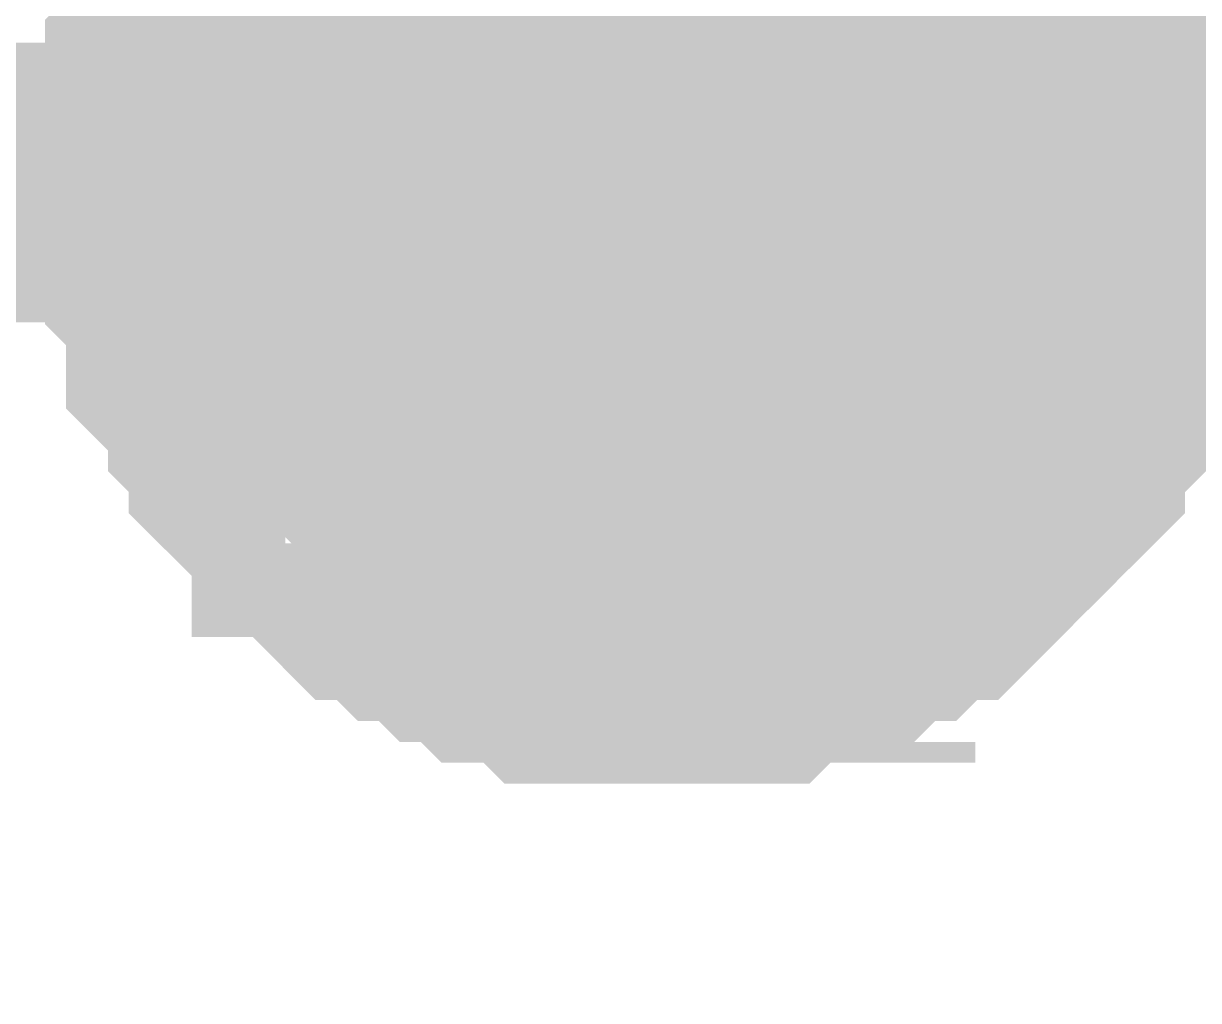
# Model space of a CAD drawing. Header units: inches. Extents: x 0 to 432, y 0 to 280.
# Drawn here: x 405.729 to 406.987, y 175.636 to 176.682 of the extents above; entities that cross this region are included whole.
import ezdxf

# ---------------------------------------------------------------- set-up
doc = ezdxf.new("R2010")
doc.units = ezdxf.units.IN
doc.layers.add('Sheet', color=255, linetype='Continuous')

msp = doc.modelspace()

# ---------------------------------------------------------------- linework, layer by layer
at = {"layer": 'Sheet'}
for points in [[(370.8395, 176.5116, 0.2997, 0.2997, 0), (370.8395, 181.5875, 0.2997, 0.2997, 0), (406.4185, 181.5875, 0.2997, 0.2997, 0), (406.4185, 176.5116, 0.2997, 0.2997, 0), (403.8803, 176.5116, 0.2997, 0.2997, 0)], [(405.9019, 176.5116, 0.2997, 0.2997, 0), (405.9019, 176.5341, 0.2997, 0.2997, 0), (405.9019, 176.5565, 0.2997, 0.2997, 0), (405.9019, 176.6015, 0.2997, 0.2997, 0), (405.9019, 176.6239, 0.2997, 0.2997, 0), (405.9243, 176.6464, 0.2997, 0.2997, 0), (405.9243, 176.6688, 0.2997, 0.2997, 0), (405.9243, 176.6913, 0.2997, 0.2997, 0), (405.9468, 176.7138, 0.2997, 0.2997, 0), (405.9468, 176.7362, 0.2997, 0.2997, 0), (405.9693, 176.7587, 0.2997, 0.2997, 0), (405.9693, 176.7811, 0.2997, 0.2997, 0), (405.9917, 176.8036, 0.2997, 0.2997, 0), (405.9917, 176.8261, 0.2997, 0.2997, 0), (406.0142, 176.8485, 0.2997, 0.2997, 0)], [(405.9019, 176.5116, 0.2997, 0.2997, 0), (405.9019, 176.5341, 0.2997, 0.2997, 0), (405.9019, 176.5565, 0.2997, 0.2997, 0), (405.9019, 176.6015, 0.2997, 0.2997, 0), (405.9019, 176.6239, 0.2997, 0.2997, 0), (405.9243, 176.6464, 0.2997, 0.2997, 0), (405.9243, 176.6688, 0.2997, 0.2997, 0), (405.9243, 176.6913, 0.2997, 0.2997, 0), (405.9468, 176.7138, 0.2997, 0.2997, 0), (405.9468, 176.7362, 0.2997, 0.2997, 0), (405.9693, 176.7587, 0.2997, 0.2997, 0), (405.9693, 176.7811, 0.2997, 0.2997, 0), (405.9917, 176.8036, 0.2997, 0.2997, 0), (405.9917, 176.8261, 0.2997, 0.2997, 0), (406.0142, 176.8485, 0.2997, 0.2997, 0)], [(405.9019, 176.5116, 0.2997, 0.2997, 0), (405.9019, 176.5341, 0.2997, 0.2997, 0), (405.9019, 176.5565, 0.2997, 0.2997, 0), (405.9019, 176.6015, 0.2997, 0.2997, 0), (405.9019, 176.6239, 0.2997, 0.2997, 0), (405.9243, 176.6464, 0.2997, 0.2997, 0), (405.9243, 176.6688, 0.2997, 0.2997, 0), (405.9243, 176.6913, 0.2997, 0.2997, 0), (405.9468, 176.7138, 0.2997, 0.2997, 0), (405.9468, 176.7362, 0.2997, 0.2997, 0), (405.9693, 176.7587, 0.2997, 0.2997, 0), (405.9693, 176.7811, 0.2997, 0.2997, 0), (405.9917, 176.8036, 0.2997, 0.2997, 0), (405.9917, 176.8261, 0.2997, 0.2997, 0), (406.0142, 176.8485, 0.2997, 0.2997, 0)], [(405.9019, 176.5116, 0.2997, 0.2997, 0), (405.9019, 176.5341, 0.2997, 0.2997, 0), (405.9019, 176.5565, 0.2997, 0.2997, 0), (405.9019, 176.6015, 0.2997, 0.2997, 0), (405.9019, 176.6239, 0.2997, 0.2997, 0), (405.9243, 176.6464, 0.2997, 0.2997, 0), (405.9243, 176.6688, 0.2997, 0.2997, 0), (405.9243, 176.6913, 0.2997, 0.2997, 0), (405.9468, 176.7138, 0.2997, 0.2997, 0), (405.9468, 176.7362, 0.2997, 0.2997, 0), (405.9693, 176.7587, 0.2997, 0.2997, 0), (405.9693, 176.7811, 0.2997, 0.2997, 0), (405.9917, 176.8036, 0.2997, 0.2997, 0), (405.9917, 176.8261, 0.2997, 0.2997, 0), (406.0142, 176.8485, 0.2997, 0.2997, 0)], [(406.8003, 176.8485, 0.2997, 0.2997, 0), (406.8228, 176.8261, 0.2997, 0.2997, 0), (406.8228, 176.8036, 0.2997, 0.2997, 0), (406.8453, 176.7811, 0.2997, 0.2997, 0), (406.8453, 176.7587, 0.2997, 0.2997, 0), (406.8677, 176.7362, 0.2997, 0.2997, 0), (406.8677, 176.7138, 0.2997, 0.2997, 0), (406.8902, 176.6913, 0.2997, 0.2997, 0), (406.8902, 176.6688, 0.2997, 0.2997, 0), (406.8902, 176.6464, 0.2997, 0.2997, 0), (406.9127, 176.6239, 0.2997, 0.2997, 0), (406.9127, 176.6015, 0.2997, 0.2997, 0), (406.9127, 176.5565, 0.2997, 0.2997, 0), (406.9127, 176.5341, 0.2997, 0.2997, 0), (406.9127, 176.5116, 0.2997, 0.2997, 0)], [(406.8003, 176.8485, 0.2997, 0.2997, 0), (406.8228, 176.8261, 0.2997, 0.2997, 0), (406.8228, 176.8036, 0.2997, 0.2997, 0), (406.8453, 176.7811, 0.2997, 0.2997, 0), (406.8453, 176.7587, 0.2997, 0.2997, 0), (406.8677, 176.7362, 0.2997, 0.2997, 0), (406.8677, 176.7138, 0.2997, 0.2997, 0), (406.8902, 176.6913, 0.2997, 0.2997, 0), (406.8902, 176.6688, 0.2997, 0.2997, 0), (406.8902, 176.6464, 0.2997, 0.2997, 0), (406.9127, 176.6239, 0.2997, 0.2997, 0), (406.9127, 176.6015, 0.2997, 0.2997, 0), (406.9127, 176.5565, 0.2997, 0.2997, 0), (406.9127, 176.5341, 0.2997, 0.2997, 0), (406.9127, 176.5116, 0.2997, 0.2997, 0)], [(406.8003, 176.8485, 0.2997, 0.2997, 0), (406.8228, 176.8261, 0.2997, 0.2997, 0), (406.8228, 176.8036, 0.2997, 0.2997, 0), (406.8453, 176.7811, 0.2997, 0.2997, 0), (406.8453, 176.7587, 0.2997, 0.2997, 0), (406.8677, 176.7362, 0.2997, 0.2997, 0), (406.8677, 176.7138, 0.2997, 0.2997, 0), (406.8902, 176.6913, 0.2997, 0.2997, 0), (406.8902, 176.6688, 0.2997, 0.2997, 0), (406.8902, 176.6464, 0.2997, 0.2997, 0), (406.9127, 176.6239, 0.2997, 0.2997, 0), (406.9127, 176.6015, 0.2997, 0.2997, 0), (406.9127, 176.5565, 0.2997, 0.2997, 0), (406.9127, 176.5341, 0.2997, 0.2997, 0), (406.9127, 176.5116, 0.2997, 0.2997, 0)], [(406.8003, 176.8485, 0.2997, 0.2997, 0), (406.8228, 176.8261, 0.2997, 0.2997, 0), (406.8228, 176.8036, 0.2997, 0.2997, 0), (406.8453, 176.7811, 0.2997, 0.2997, 0), (406.8453, 176.7587, 0.2997, 0.2997, 0), (406.8677, 176.7362, 0.2997, 0.2997, 0), (406.8677, 176.7138, 0.2997, 0.2997, 0), (406.8902, 176.6913, 0.2997, 0.2997, 0), (406.8902, 176.6688, 0.2997, 0.2997, 0), (406.8902, 176.6464, 0.2997, 0.2997, 0), (406.9127, 176.6239, 0.2997, 0.2997, 0), (406.9127, 176.6015, 0.2997, 0.2997, 0), (406.9127, 176.5565, 0.2997, 0.2997, 0), (406.9127, 176.5341, 0.2997, 0.2997, 0), (406.9127, 176.5116, 0.2997, 0.2997, 0)], [(405.9019, 176.5116, 0.0991, 0.0991, 0), (405.9019, 176.5341, 0.0991, 0.0991, 0), (405.9019, 176.5565, 0.0991, 0.0991, 0), (405.9019, 176.6015, 0.0991, 0.0991, 0), (405.9019, 176.6239, 0.0991, 0.0991, 0), (405.9243, 176.6464, 0.0991, 0.0991, 0), (405.9243, 176.6688, 0.0991, 0.0991, 0), (405.9243, 176.6913, 0.0991, 0.0991, 0), (405.9468, 176.7138, 0.0991, 0.0991, 0), (405.9468, 176.7362, 0.0991, 0.0991, 0)], [(405.9019, 176.5116, 0.0991, 0.0991, 0), (405.9019, 176.5341, 0.0991, 0.0991, 0), (405.9019, 176.5565, 0.0991, 0.0991, 0), (405.9019, 176.6015, 0.0991, 0.0991, 0), (405.9019, 176.6239, 0.0991, 0.0991, 0), (405.9243, 176.6464, 0.0991, 0.0991, 0), (405.9243, 176.6688, 0.0991, 0.0991, 0), (405.9243, 176.6913, 0.0991, 0.0991, 0), (405.9468, 176.7138, 0.0991, 0.0991, 0), (405.9468, 176.7362, 0.0991, 0.0991, 0)], [(405.9019, 176.5116, 0.0991, 0.0991, 0), (405.9019, 176.5341, 0.0991, 0.0991, 0), (405.9019, 176.5565, 0.0991, 0.0991, 0), (405.9019, 176.6015, 0.0991, 0.0991, 0), (405.9019, 176.6239, 0.0991, 0.0991, 0), (405.9243, 176.6464, 0.0991, 0.0991, 0), (405.9243, 176.6688, 0.0991, 0.0991, 0), (405.9243, 176.6913, 0.0991, 0.0991, 0), (405.9468, 176.7138, 0.0991, 0.0991, 0), (405.9468, 176.7362, 0.0991, 0.0991, 0)], [(405.9019, 176.5116, 0.0991, 0.0991, 0), (405.9019, 176.5341, 0.0991, 0.0991, 0), (405.9019, 176.5565, 0.0991, 0.0991, 0), (405.9019, 176.6015, 0.0991, 0.0991, 0), (405.9019, 176.6239, 0.0991, 0.0991, 0), (405.9243, 176.6464, 0.0991, 0.0991, 0), (405.9243, 176.6688, 0.0991, 0.0991, 0), (405.9243, 176.6913, 0.0991, 0.0991, 0), (405.9468, 176.7138, 0.0991, 0.0991, 0), (405.9468, 176.7362, 0.0991, 0.0991, 0)], [(406.8677, 176.7362, 0.0991, 0.0991, 0), (406.8677, 176.7138, 0.0991, 0.0991, 0), (406.8902, 176.6913, 0.0991, 0.0991, 0), (406.8902, 176.6688, 0.0991, 0.0991, 0), (406.8902, 176.6464, 0.0991, 0.0991, 0), (406.9127, 176.6239, 0.0991, 0.0991, 0), (406.9127, 176.6015, 0.0991, 0.0991, 0), (406.9127, 176.5565, 0.0991, 0.0991, 0), (406.9127, 176.5341, 0.0991, 0.0991, 0), (406.9127, 176.5116, 0.0991, 0.0991, 0)], [(406.8677, 176.7362, 0.0991, 0.0991, 0), (406.8677, 176.7138, 0.0991, 0.0991, 0), (406.8902, 176.6913, 0.0991, 0.0991, 0), (406.8902, 176.6688, 0.0991, 0.0991, 0), (406.8902, 176.6464, 0.0991, 0.0991, 0), (406.9127, 176.6239, 0.0991, 0.0991, 0), (406.9127, 176.6015, 0.0991, 0.0991, 0), (406.9127, 176.5565, 0.0991, 0.0991, 0), (406.9127, 176.5341, 0.0991, 0.0991, 0), (406.9127, 176.5116, 0.0991, 0.0991, 0)], [(406.8677, 176.7362, 0.0991, 0.0991, 0), (406.8677, 176.7138, 0.0991, 0.0991, 0), (406.8902, 176.6913, 0.0991, 0.0991, 0), (406.8902, 176.6688, 0.0991, 0.0991, 0), (406.8902, 176.6464, 0.0991, 0.0991, 0), (406.9127, 176.6239, 0.0991, 0.0991, 0), (406.9127, 176.6015, 0.0991, 0.0991, 0), (406.9127, 176.5565, 0.0991, 0.0991, 0), (406.9127, 176.5341, 0.0991, 0.0991, 0), (406.9127, 176.5116, 0.0991, 0.0991, 0)], [(406.8677, 176.7362, 0.0991, 0.0991, 0), (406.8677, 176.7138, 0.0991, 0.0991, 0), (406.8902, 176.6913, 0.0991, 0.0991, 0), (406.8902, 176.6688, 0.0991, 0.0991, 0), (406.8902, 176.6464, 0.0991, 0.0991, 0), (406.9127, 176.6239, 0.0991, 0.0991, 0), (406.9127, 176.6015, 0.0991, 0.0991, 0), (406.9127, 176.5565, 0.0991, 0.0991, 0), (406.9127, 176.5341, 0.0991, 0.0991, 0), (406.9127, 176.5116, 0.0991, 0.0991, 0)], [(406.4185, 176.0175, 0.2997, 0.2997, 0), (406.396, 176.0175, 0.2997, 0.2997, 0), (406.3736, 176.0175, 0.2997, 0.2997, 0), (406.3287, 176.0175, 0.2997, 0.2997, 0), (406.3062, 176.0175, 0.2997, 0.2997, 0), (406.2837, 176.04, 0.2997, 0.2997, 0), (406.2613, 176.04, 0.2997, 0.2997, 0), (406.2388, 176.04, 0.2997, 0.2997, 0), (406.2163, 176.0624, 0.2997, 0.2997, 0), (406.1939, 176.0624, 0.2997, 0.2997, 0), (406.1714, 176.0849, 0.2997, 0.2997, 0), (406.149, 176.0849, 0.2997, 0.2997, 0), (406.1265, 176.1073, 0.2997, 0.2997, 0), (406.104, 176.1073, 0.2997, 0.2997, 0), (406.0816, 176.1298, 0.2997, 0.2997, 0), (406.0591, 176.1523, 0.2997, 0.2997, 0), (406.0591, 176.1747, 0.2997, 0.2997, 0), (406.0367, 176.1747, 0.2997, 0.2997, 0), (406.0142, 176.1972, 0.2997, 0.2997, 0), (405.9917, 176.2196, 0.2997, 0.2997, 0), (405.9917, 176.2421, 0.2997, 0.2997, 0), (405.9693, 176.2646, 0.2997, 0.2997, 0), (405.9693, 176.287, 0.2997, 0.2997, 0), (405.9468, 176.3095, 0.2997, 0.2997, 0), (405.9468, 176.3095, 0.2997, 0.2997, 0), (405.9243, 176.3319, 0.2997, 0.2997, 0), (405.9243, 176.3769, 0.2997, 0.2997, 0), (405.9243, 176.3993, 0.2997, 0.2997, 0), (405.9019, 176.4218, 0.2997, 0.2997, 0), (405.9019, 176.4442, 0.2997, 0.2997, 0), (405.9019, 176.4667, 0.2997, 0.2997, 0), (405.9019, 176.4892, 0.2997, 0.2997, 0), (405.9019, 176.5116, 0.2997, 0.2997, 0)], [(405.9019, 176.5116, 0.2997, 0.2997, 0), (405.9019, 176.5116, 0.2997, 0.2997, 0)], [(406.4185, 176.0175, 0.2997, 0.2997, 0), (406.396, 176.0175, 0.2997, 0.2997, 0), (406.3736, 176.0175, 0.2997, 0.2997, 0), (406.3287, 176.0175, 0.2997, 0.2997, 0), (406.3062, 176.0175, 0.2997, 0.2997, 0), (406.2837, 176.04, 0.2997, 0.2997, 0), (406.2613, 176.04, 0.2997, 0.2997, 0), (406.2388, 176.04, 0.2997, 0.2997, 0), (406.2163, 176.0624, 0.2997, 0.2997, 0), (406.1939, 176.0624, 0.2997, 0.2997, 0), (406.1714, 176.0849, 0.2997, 0.2997, 0), (406.149, 176.0849, 0.2997, 0.2997, 0), (406.1265, 176.1073, 0.2997, 0.2997, 0), (406.104, 176.1073, 0.2997, 0.2997, 0), (406.0816, 176.1298, 0.2997, 0.2997, 0), (406.0591, 176.1523, 0.2997, 0.2997, 0), (406.0591, 176.1747, 0.2997, 0.2997, 0), (406.0367, 176.1747, 0.2997, 0.2997, 0), (406.0142, 176.1972, 0.2997, 0.2997, 0), (405.9917, 176.2196, 0.2997, 0.2997, 0), (405.9917, 176.2421, 0.2997, 0.2997, 0), (405.9693, 176.2646, 0.2997, 0.2997, 0), (405.9693, 176.287, 0.2997, 0.2997, 0), (405.9468, 176.3095, 0.2997, 0.2997, 0), (405.9468, 176.3095, 0.2997, 0.2997, 0), (405.9243, 176.3319, 0.2997, 0.2997, 0), (405.9243, 176.3769, 0.2997, 0.2997, 0), (405.9243, 176.3993, 0.2997, 0.2997, 0), (405.9019, 176.4218, 0.2997, 0.2997, 0), (405.9019, 176.4442, 0.2997, 0.2997, 0), (405.9019, 176.4667, 0.2997, 0.2997, 0), (405.9019, 176.4892, 0.2997, 0.2997, 0), (405.9019, 176.5116, 0.2997, 0.2997, 0)], [(405.9019, 176.5116, 0.2997, 0.2997, 0), (405.9019, 176.5116, 0.2997, 0.2997, 0)], [(406.4185, 176.0175, 0.2997, 0.2997, 0), (406.396, 176.0175, 0.2997, 0.2997, 0), (406.3736, 176.0175, 0.2997, 0.2997, 0), (406.3287, 176.0175, 0.2997, 0.2997, 0), (406.3062, 176.0175, 0.2997, 0.2997, 0), (406.2837, 176.04, 0.2997, 0.2997, 0), (406.2613, 176.04, 0.2997, 0.2997, 0), (406.2388, 176.04, 0.2997, 0.2997, 0), (406.2163, 176.0624, 0.2997, 0.2997, 0), (406.1939, 176.0624, 0.2997, 0.2997, 0), (406.1714, 176.0849, 0.2997, 0.2997, 0), (406.149, 176.0849, 0.2997, 0.2997, 0), (406.1265, 176.1073, 0.2997, 0.2997, 0), (406.104, 176.1073, 0.2997, 0.2997, 0), (406.0816, 176.1298, 0.2997, 0.2997, 0), (406.0591, 176.1523, 0.2997, 0.2997, 0), (406.0591, 176.1747, 0.2997, 0.2997, 0), (406.0367, 176.1747, 0.2997, 0.2997, 0), (406.0142, 176.1972, 0.2997, 0.2997, 0), (405.9917, 176.2196, 0.2997, 0.2997, 0), (405.9917, 176.2421, 0.2997, 0.2997, 0), (405.9693, 176.2646, 0.2997, 0.2997, 0), (405.9693, 176.287, 0.2997, 0.2997, 0), (405.9468, 176.3095, 0.2997, 0.2997, 0), (405.9468, 176.3095, 0.2997, 0.2997, 0), (405.9243, 176.3319, 0.2997, 0.2997, 0), (405.9243, 176.3769, 0.2997, 0.2997, 0), (405.9243, 176.3993, 0.2997, 0.2997, 0), (405.9019, 176.4218, 0.2997, 0.2997, 0), (405.9019, 176.4442, 0.2997, 0.2997, 0), (405.9019, 176.4667, 0.2997, 0.2997, 0), (405.9019, 176.4892, 0.2997, 0.2997, 0), (405.9019, 176.5116, 0.2997, 0.2997, 0)], [(405.9019, 176.5116, 0.2997, 0.2997, 0), (405.9019, 176.5116, 0.2997, 0.2997, 0)], [(406.4185, 176.0175, 0.2997, 0.2997, 0), (406.396, 176.0175, 0.2997, 0.2997, 0), (406.3736, 176.0175, 0.2997, 0.2997, 0), (406.3287, 176.0175, 0.2997, 0.2997, 0), (406.3062, 176.0175, 0.2997, 0.2997, 0), (406.2837, 176.04, 0.2997, 0.2997, 0), (406.2613, 176.04, 0.2997, 0.2997, 0), (406.2388, 176.04, 0.2997, 0.2997, 0), (406.2163, 176.0624, 0.2997, 0.2997, 0), (406.1939, 176.0624, 0.2997, 0.2997, 0), (406.1714, 176.0849, 0.2997, 0.2997, 0), (406.149, 176.0849, 0.2997, 0.2997, 0), (406.1265, 176.1073, 0.2997, 0.2997, 0), (406.104, 176.1073, 0.2997, 0.2997, 0), (406.0816, 176.1298, 0.2997, 0.2997, 0), (406.0591, 176.1523, 0.2997, 0.2997, 0), (406.0591, 176.1747, 0.2997, 0.2997, 0), (406.0367, 176.1747, 0.2997, 0.2997, 0), (406.0142, 176.1972, 0.2997, 0.2997, 0), (405.9917, 176.2196, 0.2997, 0.2997, 0), (405.9917, 176.2421, 0.2997, 0.2997, 0), (405.9693, 176.2646, 0.2997, 0.2997, 0), (405.9693, 176.287, 0.2997, 0.2997, 0), (405.9468, 176.3095, 0.2997, 0.2997, 0), (405.9468, 176.3095, 0.2997, 0.2997, 0), (405.9243, 176.3319, 0.2997, 0.2997, 0), (405.9243, 176.3769, 0.2997, 0.2997, 0), (405.9243, 176.3993, 0.2997, 0.2997, 0), (405.9019, 176.4218, 0.2997, 0.2997, 0), (405.9019, 176.4442, 0.2997, 0.2997, 0), (405.9019, 176.4667, 0.2997, 0.2997, 0), (405.9019, 176.4892, 0.2997, 0.2997, 0), (405.9019, 176.5116, 0.2997, 0.2997, 0)], [(405.9019, 176.5116, 0.2997, 0.2997, 0), (405.9019, 176.5116, 0.2997, 0.2997, 0)], [(406.9127, 176.5116, 0.2997, 0.2997, 0), (406.9127, 176.4892, 0.2997, 0.2997, 0), (406.9127, 176.4667, 0.2997, 0.2997, 0), (406.9127, 176.4442, 0.2997, 0.2997, 0), (406.9127, 176.4218, 0.2997, 0.2997, 0), (406.8902, 176.3993, 0.2997, 0.2997, 0), (406.8902, 176.3769, 0.2997, 0.2997, 0), (406.8902, 176.3319, 0.2997, 0.2997, 0), (406.8677, 176.3095, 0.2997, 0.2997, 0), (406.8677, 176.3095, 0.2997, 0.2997, 0), (406.8453, 176.287, 0.2997, 0.2997, 0), (406.8453, 176.2646, 0.2997, 0.2997, 0), (406.8228, 176.2421, 0.2997, 0.2997, 0), (406.8228, 176.2196, 0.2997, 0.2997, 0), (406.8003, 176.1972, 0.2997, 0.2997, 0), (406.7779, 176.1747, 0.2997, 0.2997, 0), (406.7779, 176.1747, 0.2997, 0.2997, 0), (406.7554, 176.1523, 0.2997, 0.2997, 0), (406.733, 176.1298, 0.2997, 0.2997, 0), (406.7105, 176.1073, 0.2997, 0.2997, 0), (406.688, 176.1073, 0.2997, 0.2997, 0), (406.6656, 176.0849, 0.2997, 0.2997, 0), (406.6431, 176.0849, 0.2997, 0.2997, 0), (406.6207, 176.0624, 0.2997, 0.2997, 0), (406.5982, 176.0624, 0.2997, 0.2997, 0), (406.5982, 176.04, 0.2997, 0.2997, 0), (406.5533, 176.04, 0.2997, 0.2997, 0), (406.5308, 176.04, 0.2997, 0.2997, 0), (406.5083, 176.0175, 0.2997, 0.2997, 0), (406.4859, 176.0175, 0.2997, 0.2997, 0), (406.4634, 176.0175, 0.2997, 0.2997, 0), (406.441, 176.0175, 0.2997, 0.2997, 0), (406.4185, 176.0175, 0.2997, 0.2997, 0)], [(406.4185, 176.5116, 0.2997, 0.2997, 0), (411.4948, 176.5116, 0.2997, 0.2997, 0), (411.4948, 172.7159, 0.2997, 0.2997, 0)], [(406.9127, 176.5116, 0.2997, 0.2997, 0), (406.9127, 176.4892, 0.2997, 0.2997, 0), (406.9127, 176.4667, 0.2997, 0.2997, 0), (406.9127, 176.4442, 0.2997, 0.2997, 0), (406.9127, 176.4218, 0.2997, 0.2997, 0), (406.8902, 176.3993, 0.2997, 0.2997, 0), (406.8902, 176.3769, 0.2997, 0.2997, 0), (406.8902, 176.3319, 0.2997, 0.2997, 0), (406.8677, 176.3095, 0.2997, 0.2997, 0), (406.8677, 176.3095, 0.2997, 0.2997, 0), (406.8453, 176.287, 0.2997, 0.2997, 0), (406.8453, 176.2646, 0.2997, 0.2997, 0), (406.8228, 176.2421, 0.2997, 0.2997, 0), (406.8228, 176.2196, 0.2997, 0.2997, 0), (406.8003, 176.1972, 0.2997, 0.2997, 0), (406.7779, 176.1747, 0.2997, 0.2997, 0), (406.7779, 176.1747, 0.2997, 0.2997, 0), (406.7554, 176.1523, 0.2997, 0.2997, 0), (406.733, 176.1298, 0.2997, 0.2997, 0), (406.7105, 176.1073, 0.2997, 0.2997, 0), (406.688, 176.1073, 0.2997, 0.2997, 0), (406.6656, 176.0849, 0.2997, 0.2997, 0), (406.6431, 176.0849, 0.2997, 0.2997, 0), (406.6207, 176.0624, 0.2997, 0.2997, 0), (406.5982, 176.0624, 0.2997, 0.2997, 0), (406.5982, 176.04, 0.2997, 0.2997, 0), (406.5533, 176.04, 0.2997, 0.2997, 0), (406.5308, 176.04, 0.2997, 0.2997, 0), (406.5083, 176.0175, 0.2997, 0.2997, 0), (406.4859, 176.0175, 0.2997, 0.2997, 0), (406.4634, 176.0175, 0.2997, 0.2997, 0), (406.441, 176.0175, 0.2997, 0.2997, 0), (406.4185, 176.0175, 0.2997, 0.2997, 0)], [(406.9127, 176.5116, 0.2997, 0.2997, 0), (406.9127, 176.4892, 0.2997, 0.2997, 0), (406.9127, 176.4667, 0.2997, 0.2997, 0), (406.9127, 176.4442, 0.2997, 0.2997, 0), (406.9127, 176.4218, 0.2997, 0.2997, 0), (406.8902, 176.3993, 0.2997, 0.2997, 0), (406.8902, 176.3769, 0.2997, 0.2997, 0), (406.8902, 176.3319, 0.2997, 0.2997, 0), (406.8677, 176.3095, 0.2997, 0.2997, 0), (406.8677, 176.3095, 0.2997, 0.2997, 0), (406.8453, 176.287, 0.2997, 0.2997, 0), (406.8453, 176.2646, 0.2997, 0.2997, 0), (406.8228, 176.2421, 0.2997, 0.2997, 0), (406.8228, 176.2196, 0.2997, 0.2997, 0), (406.8003, 176.1972, 0.2997, 0.2997, 0), (406.7779, 176.1747, 0.2997, 0.2997, 0), (406.7779, 176.1747, 0.2997, 0.2997, 0), (406.7554, 176.1523, 0.2997, 0.2997, 0), (406.733, 176.1298, 0.2997, 0.2997, 0), (406.7105, 176.1073, 0.2997, 0.2997, 0), (406.688, 176.1073, 0.2997, 0.2997, 0), (406.6656, 176.0849, 0.2997, 0.2997, 0), (406.6431, 176.0849, 0.2997, 0.2997, 0), (406.6207, 176.0624, 0.2997, 0.2997, 0), (406.5982, 176.0624, 0.2997, 0.2997, 0), (406.5982, 176.04, 0.2997, 0.2997, 0), (406.5533, 176.04, 0.2997, 0.2997, 0), (406.5308, 176.04, 0.2997, 0.2997, 0), (406.5083, 176.0175, 0.2997, 0.2997, 0), (406.4859, 176.0175, 0.2997, 0.2997, 0), (406.4634, 176.0175, 0.2997, 0.2997, 0), (406.441, 176.0175, 0.2997, 0.2997, 0), (406.4185, 176.0175, 0.2997, 0.2997, 0)], [(406.9127, 176.5116, 0.2997, 0.2997, 0), (406.9127, 176.4892, 0.2997, 0.2997, 0), (406.9127, 176.4667, 0.2997, 0.2997, 0), (406.9127, 176.4442, 0.2997, 0.2997, 0), (406.9127, 176.4218, 0.2997, 0.2997, 0), (406.8902, 176.3993, 0.2997, 0.2997, 0), (406.8902, 176.3769, 0.2997, 0.2997, 0), (406.8902, 176.3319, 0.2997, 0.2997, 0), (406.8677, 176.3095, 0.2997, 0.2997, 0), (406.8677, 176.3095, 0.2997, 0.2997, 0), (406.8453, 176.287, 0.2997, 0.2997, 0), (406.8453, 176.2646, 0.2997, 0.2997, 0), (406.8228, 176.2421, 0.2997, 0.2997, 0), (406.8228, 176.2196, 0.2997, 0.2997, 0), (406.8003, 176.1972, 0.2997, 0.2997, 0), (406.7779, 176.1747, 0.2997, 0.2997, 0), (406.7779, 176.1747, 0.2997, 0.2997, 0), (406.7554, 176.1523, 0.2997, 0.2997, 0), (406.733, 176.1298, 0.2997, 0.2997, 0), (406.7105, 176.1073, 0.2997, 0.2997, 0), (406.688, 176.1073, 0.2997, 0.2997, 0), (406.6656, 176.0849, 0.2997, 0.2997, 0), (406.6431, 176.0849, 0.2997, 0.2997, 0), (406.6207, 176.0624, 0.2997, 0.2997, 0), (406.5982, 176.0624, 0.2997, 0.2997, 0), (406.5982, 176.04, 0.2997, 0.2997, 0), (406.5533, 176.04, 0.2997, 0.2997, 0), (406.5308, 176.04, 0.2997, 0.2997, 0), (406.5083, 176.0175, 0.2997, 0.2997, 0), (406.4859, 176.0175, 0.2997, 0.2997, 0), (406.4634, 176.0175, 0.2997, 0.2997, 0), (406.441, 176.0175, 0.2997, 0.2997, 0), (406.4185, 176.0175, 0.2997, 0.2997, 0)], [(406.9127, 176.5116, 0.2997, 0.2997, 0), (406.9127, 176.5116, 0.2997, 0.2997, 0), (406.9127, 176.5116, 0.2997, 0.2997, 0), (406.9127, 176.5116, 0.2997, 0.2997, 0), (406.9127, 176.5116, 0.2997, 0.2997, 0), (406.9127, 176.5116, 0.2997, 0.2997, 0), (406.9127, 176.5116, 0.2997, 0.2997, 0), (406.9127, 176.5116, 0.2997, 0.2997, 0), (406.9127, 176.5116, 0.2997, 0.2997, 0), (406.9127, 176.5116, 0.2997, 0.2997, 0), (406.9127, 176.5116, 0.2997, 0.2997, 0), (406.9127, 176.5116, 0.2997, 0.2997, 0), (406.9127, 176.5116, 0.2997, 0.2997, 0), (406.9127, 176.5116, 0.2997, 0.2997, 0), (406.9127, 176.5116, 0.2997, 0.2997, 0), (406.9127, 176.5116, 0.2997, 0.2997, 0), (406.9127, 176.5116, 0.2997, 0.2997, 0), (406.9127, 176.5116, 0.2997, 0.2997, 0), (406.9127, 176.5116, 0.2997, 0.2997, 0), (406.9127, 176.5116, 0.2997, 0.2997, 0), (406.9127, 176.5116, 0.2997, 0.2997, 0), (406.9127, 176.5116, 0.2997, 0.2997, 0), (406.9127, 176.5116, 0.2997, 0.2997, 0), (406.9127, 176.5116, 0.2997, 0.2997, 0), (406.9127, 176.5116, 0.2997, 0.2997, 0), (406.9127, 176.5116, 0.2997, 0.2997, 0), (406.9127, 176.5116, 0.2997, 0.2997, 0), (406.9127, 176.5116, 0.2997, 0.2997, 0), (406.9127, 176.5116, 0.2997, 0.2997, 0), (406.9127, 176.5116, 0.2997, 0.2997, 0), (406.9127, 176.5116, 0.2997, 0.2997, 0), (406.9127, 176.5116, 0.2997, 0.2997, 0), (406.9127, 176.5116, 0.2997, 0.2997, 0)], [(406.9127, 176.5116, 0.2997, 0.2997, 0), (406.9127, 176.5116, 0.2997, 0.2997, 0)], [(406.9127, 176.5116, 0.2997, 0.2997, 0), (406.9127, 176.5116, 0.2997, 0.2997, 0), (406.9127, 176.5116, 0.2997, 0.2997, 0), (406.9127, 176.5116, 0.2997, 0.2997, 0), (406.9127, 176.5116, 0.2997, 0.2997, 0), (406.9127, 176.5116, 0.2997, 0.2997, 0), (406.9127, 176.5116, 0.2997, 0.2997, 0), (406.9127, 176.5116, 0.2997, 0.2997, 0), (406.9127, 176.5116, 0.2997, 0.2997, 0), (406.9127, 176.5116, 0.2997, 0.2997, 0), (406.9127, 176.5116, 0.2997, 0.2997, 0), (406.9127, 176.5116, 0.2997, 0.2997, 0), (406.9127, 176.5116, 0.2997, 0.2997, 0), (406.9127, 176.5116, 0.2997, 0.2997, 0), (406.9127, 176.5116, 0.2997, 0.2997, 0), (406.9127, 176.5116, 0.2997, 0.2997, 0), (406.9127, 176.5116, 0.2997, 0.2997, 0), (406.9127, 176.5116, 0.2997, 0.2997, 0), (406.9127, 176.5116, 0.2997, 0.2997, 0), (406.9127, 176.5116, 0.2997, 0.2997, 0), (406.9127, 176.5116, 0.2997, 0.2997, 0), (406.9127, 176.5116, 0.2997, 0.2997, 0), (406.9127, 176.5116, 0.2997, 0.2997, 0), (406.9127, 176.5116, 0.2997, 0.2997, 0), (406.9127, 176.5116, 0.2997, 0.2997, 0), (406.9127, 176.5116, 0.2997, 0.2997, 0), (406.9127, 176.5116, 0.2997, 0.2997, 0), (406.9127, 176.5116, 0.2997, 0.2997, 0), (406.9127, 176.5116, 0.2997, 0.2997, 0), (406.9127, 176.5116, 0.2997, 0.2997, 0), (406.9127, 176.5116, 0.2997, 0.2997, 0), (406.9127, 176.5116, 0.2997, 0.2997, 0), (406.9127, 176.5116, 0.2997, 0.2997, 0)], [(406.9127, 176.5116, 0.2997, 0.2997, 0), (406.9127, 176.5116, 0.2997, 0.2997, 0)], [(406.9127, 176.5116, 0.2997, 0.2997, 0), (406.9127, 176.5116, 0.2997, 0.2997, 0), (406.9127, 176.5116, 0.2997, 0.2997, 0), (406.9127, 176.5116, 0.2997, 0.2997, 0), (406.9127, 176.5116, 0.2997, 0.2997, 0), (406.9127, 176.5116, 0.2997, 0.2997, 0), (406.9127, 176.5116, 0.2997, 0.2997, 0), (406.9127, 176.5116, 0.2997, 0.2997, 0), (406.9127, 176.5116, 0.2997, 0.2997, 0), (406.9127, 176.5116, 0.2997, 0.2997, 0), (406.9127, 176.5116, 0.2997, 0.2997, 0), (406.9127, 176.5116, 0.2997, 0.2997, 0), (406.9127, 176.5116, 0.2997, 0.2997, 0), (406.9127, 176.5116, 0.2997, 0.2997, 0), (406.9127, 176.5116, 0.2997, 0.2997, 0), (406.9127, 176.5116, 0.2997, 0.2997, 0), (406.9127, 176.5116, 0.2997, 0.2997, 0), (406.9127, 176.5116, 0.2997, 0.2997, 0), (406.9127, 176.5116, 0.2997, 0.2997, 0), (406.9127, 176.5116, 0.2997, 0.2997, 0), (406.9127, 176.5116, 0.2997, 0.2997, 0), (406.9127, 176.5116, 0.2997, 0.2997, 0), (406.9127, 176.5116, 0.2997, 0.2997, 0), (406.9127, 176.5116, 0.2997, 0.2997, 0), (406.9127, 176.5116, 0.2997, 0.2997, 0), (406.9127, 176.5116, 0.2997, 0.2997, 0), (406.9127, 176.5116, 0.2997, 0.2997, 0), (406.9127, 176.5116, 0.2997, 0.2997, 0), (406.9127, 176.5116, 0.2997, 0.2997, 0), (406.9127, 176.5116, 0.2997, 0.2997, 0), (406.9127, 176.5116, 0.2997, 0.2997, 0), (406.9127, 176.5116, 0.2997, 0.2997, 0), (406.9127, 176.5116, 0.2997, 0.2997, 0)], [(406.9127, 176.5116, 0.2997, 0.2997, 0), (406.9127, 176.5116, 0.2997, 0.2997, 0)], [(406.9127, 176.5116, 0.2997, 0.2997, 0), (406.9127, 176.5116, 0.2997, 0.2997, 0), (406.9127, 176.5116, 0.2997, 0.2997, 0), (406.9127, 176.5116, 0.2997, 0.2997, 0), (406.9127, 176.5116, 0.2997, 0.2997, 0), (406.9127, 176.5116, 0.2997, 0.2997, 0), (406.9127, 176.5116, 0.2997, 0.2997, 0), (406.9127, 176.5116, 0.2997, 0.2997, 0), (406.9127, 176.5116, 0.2997, 0.2997, 0), (406.9127, 176.5116, 0.2997, 0.2997, 0), (406.9127, 176.5116, 0.2997, 0.2997, 0), (406.9127, 176.5116, 0.2997, 0.2997, 0), (406.9127, 176.5116, 0.2997, 0.2997, 0), (406.9127, 176.5116, 0.2997, 0.2997, 0), (406.9127, 176.5116, 0.2997, 0.2997, 0), (406.9127, 176.5116, 0.2997, 0.2997, 0), (406.9127, 176.5116, 0.2997, 0.2997, 0), (406.9127, 176.5116, 0.2997, 0.2997, 0), (406.9127, 176.5116, 0.2997, 0.2997, 0), (406.9127, 176.5116, 0.2997, 0.2997, 0), (406.9127, 176.5116, 0.2997, 0.2997, 0), (406.9127, 176.5116, 0.2997, 0.2997, 0), (406.9127, 176.5116, 0.2997, 0.2997, 0), (406.9127, 176.5116, 0.2997, 0.2997, 0), (406.9127, 176.5116, 0.2997, 0.2997, 0), (406.9127, 176.5116, 0.2997, 0.2997, 0), (406.9127, 176.5116, 0.2997, 0.2997, 0), (406.9127, 176.5116, 0.2997, 0.2997, 0), (406.9127, 176.5116, 0.2997, 0.2997, 0), (406.9127, 176.5116, 0.2997, 0.2997, 0), (406.9127, 176.5116, 0.2997, 0.2997, 0), (406.9127, 176.5116, 0.2997, 0.2997, 0), (406.9127, 176.5116, 0.2997, 0.2997, 0)], [(406.9127, 176.5116, 0.2997, 0.2997, 0), (406.9127, 176.5116, 0.2997, 0.2997, 0)], [(406.4185, 176.0175, 0.0991, 0.0991, 0), (406.396, 176.0175, 0.0991, 0.0991, 0), (406.3736, 176.0175, 0.0991, 0.0991, 0), (406.3287, 176.0175, 0.0991, 0.0991, 0), (406.3062, 176.0175, 0.0991, 0.0991, 0), (406.2837, 176.04, 0.0991, 0.0991, 0), (406.2613, 176.04, 0.0991, 0.0991, 0), (406.2388, 176.04, 0.0991, 0.0991, 0), (406.2163, 176.0624, 0.0991, 0.0991, 0), (406.1939, 176.0624, 0.0991, 0.0991, 0), (406.1714, 176.0849, 0.0991, 0.0991, 0), (406.149, 176.0849, 0.0991, 0.0991, 0), (406.1265, 176.1073, 0.0991, 0.0991, 0), (406.104, 176.1073, 0.0991, 0.0991, 0), (406.0816, 176.1298, 0.0991, 0.0991, 0), (406.0591, 176.1523, 0.0991, 0.0991, 0), (406.0591, 176.1747, 0.0991, 0.0991, 0), (406.0367, 176.1747, 0.0991, 0.0991, 0), (406.0142, 176.1972, 0.0991, 0.0991, 0), (405.9917, 176.2196, 0.0991, 0.0991, 0), (405.9917, 176.2421, 0.0991, 0.0991, 0), (405.9693, 176.2646, 0.0991, 0.0991, 0), (405.9693, 176.287, 0.0991, 0.0991, 0), (405.9468, 176.3095, 0.0991, 0.0991, 0), (405.9468, 176.3095, 0.0991, 0.0991, 0), (405.9243, 176.3319, 0.0991, 0.0991, 0), (405.9243, 176.3769, 0.0991, 0.0991, 0), (405.9243, 176.3993, 0.0991, 0.0991, 0), (405.9019, 176.4218, 0.0991, 0.0991, 0), (405.9019, 176.4442, 0.0991, 0.0991, 0), (405.9019, 176.4667, 0.0991, 0.0991, 0), (405.9019, 176.4892, 0.0991, 0.0991, 0), (405.9019, 176.5116, 0.0991, 0.0991, 0)], [(405.9019, 176.5116, 0.0991, 0.0991, 0), (405.9019, 176.5116, 0.0991, 0.0991, 0)], [(406.4185, 176.0175, 0.0991, 0.0991, 0), (406.396, 176.0175, 0.0991, 0.0991, 0), (406.3736, 176.0175, 0.0991, 0.0991, 0), (406.3287, 176.0175, 0.0991, 0.0991, 0), (406.3062, 176.0175, 0.0991, 0.0991, 0), (406.2837, 176.04, 0.0991, 0.0991, 0), (406.2613, 176.04, 0.0991, 0.0991, 0), (406.2388, 176.04, 0.0991, 0.0991, 0), (406.2163, 176.0624, 0.0991, 0.0991, 0), (406.1939, 176.0624, 0.0991, 0.0991, 0), (406.1714, 176.0849, 0.0991, 0.0991, 0), (406.149, 176.0849, 0.0991, 0.0991, 0), (406.1265, 176.1073, 0.0991, 0.0991, 0), (406.104, 176.1073, 0.0991, 0.0991, 0), (406.0816, 176.1298, 0.0991, 0.0991, 0), (406.0591, 176.1523, 0.0991, 0.0991, 0), (406.0591, 176.1747, 0.0991, 0.0991, 0), (406.0367, 176.1747, 0.0991, 0.0991, 0), (406.0142, 176.1972, 0.0991, 0.0991, 0), (405.9917, 176.2196, 0.0991, 0.0991, 0), (405.9917, 176.2421, 0.0991, 0.0991, 0), (405.9693, 176.2646, 0.0991, 0.0991, 0), (405.9693, 176.287, 0.0991, 0.0991, 0), (405.9468, 176.3095, 0.0991, 0.0991, 0), (405.9468, 176.3095, 0.0991, 0.0991, 0), (405.9243, 176.3319, 0.0991, 0.0991, 0), (405.9243, 176.3769, 0.0991, 0.0991, 0), (405.9243, 176.3993, 0.0991, 0.0991, 0), (405.9019, 176.4218, 0.0991, 0.0991, 0), (405.9019, 176.4442, 0.0991, 0.0991, 0), (405.9019, 176.4667, 0.0991, 0.0991, 0), (405.9019, 176.4892, 0.0991, 0.0991, 0), (405.9019, 176.5116, 0.0991, 0.0991, 0)], [(405.9019, 176.5116, 0.0991, 0.0991, 0), (405.9019, 176.5116, 0.0991, 0.0991, 0)], [(406.4185, 176.0175, 0.0991, 0.0991, 0), (406.396, 176.0175, 0.0991, 0.0991, 0), (406.3736, 176.0175, 0.0991, 0.0991, 0), (406.3287, 176.0175, 0.0991, 0.0991, 0), (406.3062, 176.0175, 0.0991, 0.0991, 0), (406.2837, 176.04, 0.0991, 0.0991, 0), (406.2613, 176.04, 0.0991, 0.0991, 0), (406.2388, 176.04, 0.0991, 0.0991, 0), (406.2163, 176.0624, 0.0991, 0.0991, 0), (406.1939, 176.0624, 0.0991, 0.0991, 0), (406.1714, 176.0849, 0.0991, 0.0991, 0), (406.149, 176.0849, 0.0991, 0.0991, 0), (406.1265, 176.1073, 0.0991, 0.0991, 0), (406.104, 176.1073, 0.0991, 0.0991, 0), (406.0816, 176.1298, 0.0991, 0.0991, 0), (406.0591, 176.1523, 0.0991, 0.0991, 0), (406.0591, 176.1747, 0.0991, 0.0991, 0), (406.0367, 176.1747, 0.0991, 0.0991, 0), (406.0142, 176.1972, 0.0991, 0.0991, 0), (405.9917, 176.2196, 0.0991, 0.0991, 0), (405.9917, 176.2421, 0.0991, 0.0991, 0), (405.9693, 176.2646, 0.0991, 0.0991, 0), (405.9693, 176.287, 0.0991, 0.0991, 0), (405.9468, 176.3095, 0.0991, 0.0991, 0), (405.9468, 176.3095, 0.0991, 0.0991, 0), (405.9243, 176.3319, 0.0991, 0.0991, 0), (405.9243, 176.3769, 0.0991, 0.0991, 0), (405.9243, 176.3993, 0.0991, 0.0991, 0), (405.9019, 176.4218, 0.0991, 0.0991, 0), (405.9019, 176.4442, 0.0991, 0.0991, 0), (405.9019, 176.4667, 0.0991, 0.0991, 0), (405.9019, 176.4892, 0.0991, 0.0991, 0), (405.9019, 176.5116, 0.0991, 0.0991, 0)], [(405.9019, 176.5116, 0.0991, 0.0991, 0), (405.9019, 176.5116, 0.0991, 0.0991, 0)], [(406.4185, 176.0175, 0.0991, 0.0991, 0), (406.396, 176.0175, 0.0991, 0.0991, 0), (406.3736, 176.0175, 0.0991, 0.0991, 0), (406.3287, 176.0175, 0.0991, 0.0991, 0), (406.3062, 176.0175, 0.0991, 0.0991, 0), (406.2837, 176.04, 0.0991, 0.0991, 0), (406.2613, 176.04, 0.0991, 0.0991, 0), (406.2388, 176.04, 0.0991, 0.0991, 0), (406.2163, 176.0624, 0.0991, 0.0991, 0), (406.1939, 176.0624, 0.0991, 0.0991, 0), (406.1714, 176.0849, 0.0991, 0.0991, 0), (406.149, 176.0849, 0.0991, 0.0991, 0), (406.1265, 176.1073, 0.0991, 0.0991, 0), (406.104, 176.1073, 0.0991, 0.0991, 0), (406.0816, 176.1298, 0.0991, 0.0991, 0), (406.0591, 176.1523, 0.0991, 0.0991, 0), (406.0591, 176.1747, 0.0991, 0.0991, 0), (406.0367, 176.1747, 0.0991, 0.0991, 0), (406.0142, 176.1972, 0.0991, 0.0991, 0), (405.9917, 176.2196, 0.0991, 0.0991, 0), (405.9917, 176.2421, 0.0991, 0.0991, 0), (405.9693, 176.2646, 0.0991, 0.0991, 0), (405.9693, 176.287, 0.0991, 0.0991, 0), (405.9468, 176.3095, 0.0991, 0.0991, 0), (405.9468, 176.3095, 0.0991, 0.0991, 0), (405.9243, 176.3319, 0.0991, 0.0991, 0), (405.9243, 176.3769, 0.0991, 0.0991, 0), (405.9243, 176.3993, 0.0991, 0.0991, 0), (405.9019, 176.4218, 0.0991, 0.0991, 0), (405.9019, 176.4442, 0.0991, 0.0991, 0), (405.9019, 176.4667, 0.0991, 0.0991, 0), (405.9019, 176.4892, 0.0991, 0.0991, 0), (405.9019, 176.5116, 0.0991, 0.0991, 0)], [(405.9019, 176.5116, 0.0991, 0.0991, 0), (405.9019, 176.5116, 0.0991, 0.0991, 0)], [(406.9127, 176.5116, 0.0991, 0.0991, 0), (406.9127, 176.4892, 0.0991, 0.0991, 0), (406.9127, 176.4667, 0.0991, 0.0991, 0), (406.9127, 176.4442, 0.0991, 0.0991, 0), (406.9127, 176.4218, 0.0991, 0.0991, 0), (406.8902, 176.3993, 0.0991, 0.0991, 0), (406.8902, 176.3769, 0.0991, 0.0991, 0), (406.8902, 176.3319, 0.0991, 0.0991, 0), (406.8677, 176.3095, 0.0991, 0.0991, 0), (406.8677, 176.3095, 0.0991, 0.0991, 0), (406.8453, 176.287, 0.0991, 0.0991, 0), (406.8453, 176.2646, 0.0991, 0.0991, 0), (406.8228, 176.2421, 0.0991, 0.0991, 0), (406.8228, 176.2196, 0.0991, 0.0991, 0), (406.8003, 176.1972, 0.0991, 0.0991, 0), (406.7779, 176.1747, 0.0991, 0.0991, 0), (406.7779, 176.1747, 0.0991, 0.0991, 0), (406.7554, 176.1523, 0.0991, 0.0991, 0), (406.733, 176.1298, 0.0991, 0.0991, 0), (406.7105, 176.1073, 0.0991, 0.0991, 0), (406.688, 176.1073, 0.0991, 0.0991, 0), (406.6656, 176.0849, 0.0991, 0.0991, 0), (406.6431, 176.0849, 0.0991, 0.0991, 0), (406.6207, 176.0624, 0.0991, 0.0991, 0), (406.5982, 176.0624, 0.0991, 0.0991, 0), (406.5982, 176.04, 0.0991, 0.0991, 0), (406.5533, 176.04, 0.0991, 0.0991, 0), (406.5308, 176.04, 0.0991, 0.0991, 0), (406.5083, 176.0175, 0.0991, 0.0991, 0), (406.4859, 176.0175, 0.0991, 0.0991, 0), (406.4634, 176.0175, 0.0991, 0.0991, 0), (406.441, 176.0175, 0.0991, 0.0991, 0), (406.4185, 176.0175, 0.0991, 0.0991, 0)], [(406.9127, 176.5116, 0.0991, 0.0991, 0), (406.9127, 176.4892, 0.0991, 0.0991, 0), (406.9127, 176.4667, 0.0991, 0.0991, 0), (406.9127, 176.4442, 0.0991, 0.0991, 0), (406.9127, 176.4218, 0.0991, 0.0991, 0), (406.8902, 176.3993, 0.0991, 0.0991, 0), (406.8902, 176.3769, 0.0991, 0.0991, 0), (406.8902, 176.3319, 0.0991, 0.0991, 0), (406.8677, 176.3095, 0.0991, 0.0991, 0), (406.8677, 176.3095, 0.0991, 0.0991, 0), (406.8453, 176.287, 0.0991, 0.0991, 0), (406.8453, 176.2646, 0.0991, 0.0991, 0), (406.8228, 176.2421, 0.0991, 0.0991, 0), (406.8228, 176.2196, 0.0991, 0.0991, 0), (406.8003, 176.1972, 0.0991, 0.0991, 0), (406.7779, 176.1747, 0.0991, 0.0991, 0), (406.7779, 176.1747, 0.0991, 0.0991, 0), (406.7554, 176.1523, 0.0991, 0.0991, 0), (406.733, 176.1298, 0.0991, 0.0991, 0), (406.7105, 176.1073, 0.0991, 0.0991, 0), (406.688, 176.1073, 0.0991, 0.0991, 0), (406.6656, 176.0849, 0.0991, 0.0991, 0), (406.6431, 176.0849, 0.0991, 0.0991, 0), (406.6207, 176.0624, 0.0991, 0.0991, 0), (406.5982, 176.0624, 0.0991, 0.0991, 0), (406.5982, 176.04, 0.0991, 0.0991, 0), (406.5533, 176.04, 0.0991, 0.0991, 0), (406.5308, 176.04, 0.0991, 0.0991, 0), (406.5083, 176.0175, 0.0991, 0.0991, 0), (406.4859, 176.0175, 0.0991, 0.0991, 0), (406.4634, 176.0175, 0.0991, 0.0991, 0), (406.441, 176.0175, 0.0991, 0.0991, 0), (406.4185, 176.0175, 0.0991, 0.0991, 0)], [(406.9127, 176.5116, 0.0991, 0.0991, 0), (406.9127, 176.4892, 0.0991, 0.0991, 0), (406.9127, 176.4667, 0.0991, 0.0991, 0), (406.9127, 176.4442, 0.0991, 0.0991, 0), (406.9127, 176.4218, 0.0991, 0.0991, 0), (406.8902, 176.3993, 0.0991, 0.0991, 0), (406.8902, 176.3769, 0.0991, 0.0991, 0), (406.8902, 176.3319, 0.0991, 0.0991, 0), (406.8677, 176.3095, 0.0991, 0.0991, 0), (406.8677, 176.3095, 0.0991, 0.0991, 0), (406.8453, 176.287, 0.0991, 0.0991, 0), (406.8453, 176.2646, 0.0991, 0.0991, 0), (406.8228, 176.2421, 0.0991, 0.0991, 0), (406.8228, 176.2196, 0.0991, 0.0991, 0), (406.8003, 176.1972, 0.0991, 0.0991, 0), (406.7779, 176.1747, 0.0991, 0.0991, 0), (406.7779, 176.1747, 0.0991, 0.0991, 0), (406.7554, 176.1523, 0.0991, 0.0991, 0), (406.733, 176.1298, 0.0991, 0.0991, 0), (406.7105, 176.1073, 0.0991, 0.0991, 0), (406.688, 176.1073, 0.0991, 0.0991, 0), (406.6656, 176.0849, 0.0991, 0.0991, 0), (406.6431, 176.0849, 0.0991, 0.0991, 0), (406.6207, 176.0624, 0.0991, 0.0991, 0), (406.5982, 176.0624, 0.0991, 0.0991, 0), (406.5982, 176.04, 0.0991, 0.0991, 0), (406.5533, 176.04, 0.0991, 0.0991, 0), (406.5308, 176.04, 0.0991, 0.0991, 0), (406.5083, 176.0175, 0.0991, 0.0991, 0), (406.4859, 176.0175, 0.0991, 0.0991, 0), (406.4634, 176.0175, 0.0991, 0.0991, 0), (406.441, 176.0175, 0.0991, 0.0991, 0), (406.4185, 176.0175, 0.0991, 0.0991, 0)], [(406.9127, 176.5116, 0.0991, 0.0991, 0), (406.9127, 176.4892, 0.0991, 0.0991, 0), (406.9127, 176.4667, 0.0991, 0.0991, 0), (406.9127, 176.4442, 0.0991, 0.0991, 0), (406.9127, 176.4218, 0.0991, 0.0991, 0), (406.8902, 176.3993, 0.0991, 0.0991, 0), (406.8902, 176.3769, 0.0991, 0.0991, 0), (406.8902, 176.3319, 0.0991, 0.0991, 0), (406.8677, 176.3095, 0.0991, 0.0991, 0), (406.8677, 176.3095, 0.0991, 0.0991, 0), (406.8453, 176.287, 0.0991, 0.0991, 0), (406.8453, 176.2646, 0.0991, 0.0991, 0), (406.8228, 176.2421, 0.0991, 0.0991, 0), (406.8228, 176.2196, 0.0991, 0.0991, 0), (406.8003, 176.1972, 0.0991, 0.0991, 0), (406.7779, 176.1747, 0.0991, 0.0991, 0), (406.7779, 176.1747, 0.0991, 0.0991, 0), (406.7554, 176.1523, 0.0991, 0.0991, 0), (406.733, 176.1298, 0.0991, 0.0991, 0), (406.7105, 176.1073, 0.0991, 0.0991, 0), (406.688, 176.1073, 0.0991, 0.0991, 0), (406.6656, 176.0849, 0.0991, 0.0991, 0), (406.6431, 176.0849, 0.0991, 0.0991, 0), (406.6207, 176.0624, 0.0991, 0.0991, 0), (406.5982, 176.0624, 0.0991, 0.0991, 0), (406.5982, 176.04, 0.0991, 0.0991, 0), (406.5533, 176.04, 0.0991, 0.0991, 0), (406.5308, 176.04, 0.0991, 0.0991, 0), (406.5083, 176.0175, 0.0991, 0.0991, 0), (406.4859, 176.0175, 0.0991, 0.0991, 0), (406.4634, 176.0175, 0.0991, 0.0991, 0), (406.441, 176.0175, 0.0991, 0.0991, 0), (406.4185, 176.0175, 0.0991, 0.0991, 0)], [(406.9127, 176.5116, 0.0991, 0.0991, 0), (406.9127, 176.5116, 0.0991, 0.0991, 0), (406.9127, 176.5116, 0.0991, 0.0991, 0), (406.9127, 176.5116, 0.0991, 0.0991, 0), (406.9127, 176.5116, 0.0991, 0.0991, 0), (406.9127, 176.5116, 0.0991, 0.0991, 0), (406.9127, 176.5116, 0.0991, 0.0991, 0), (406.9127, 176.5116, 0.0991, 0.0991, 0), (406.9127, 176.5116, 0.0991, 0.0991, 0), (406.9127, 176.5116, 0.0991, 0.0991, 0), (406.9127, 176.5116, 0.0991, 0.0991, 0), (406.9127, 176.5116, 0.0991, 0.0991, 0), (406.9127, 176.5116, 0.0991, 0.0991, 0), (406.9127, 176.5116, 0.0991, 0.0991, 0), (406.9127, 176.5116, 0.0991, 0.0991, 0), (406.9127, 176.5116, 0.0991, 0.0991, 0), (406.9127, 176.5116, 0.0991, 0.0991, 0), (406.9127, 176.5116, 0.0991, 0.0991, 0), (406.9127, 176.5116, 0.0991, 0.0991, 0), (406.9127, 176.5116, 0.0991, 0.0991, 0), (406.9127, 176.5116, 0.0991, 0.0991, 0), (406.9127, 176.5116, 0.0991, 0.0991, 0), (406.9127, 176.5116, 0.0991, 0.0991, 0), (406.9127, 176.5116, 0.0991, 0.0991, 0), (406.9127, 176.5116, 0.0991, 0.0991, 0), (406.9127, 176.5116, 0.0991, 0.0991, 0), (406.9127, 176.5116, 0.0991, 0.0991, 0), (406.9127, 176.5116, 0.0991, 0.0991, 0), (406.9127, 176.5116, 0.0991, 0.0991, 0), (406.9127, 176.5116, 0.0991, 0.0991, 0), (406.9127, 176.5116, 0.0991, 0.0991, 0), (406.9127, 176.5116, 0.0991, 0.0991, 0), (406.9127, 176.5116, 0.0991, 0.0991, 0)], [(406.9127, 176.5116, 0.0991, 0.0991, 0), (406.9127, 176.5116, 0.0991, 0.0991, 0)], [(406.9127, 176.5116, 0.0991, 0.0991, 0), (406.9127, 176.5116, 0.0991, 0.0991, 0), (406.9127, 176.5116, 0.0991, 0.0991, 0), (406.9127, 176.5116, 0.0991, 0.0991, 0), (406.9127, 176.5116, 0.0991, 0.0991, 0), (406.9127, 176.5116, 0.0991, 0.0991, 0), (406.9127, 176.5116, 0.0991, 0.0991, 0), (406.9127, 176.5116, 0.0991, 0.0991, 0), (406.9127, 176.5116, 0.0991, 0.0991, 0), (406.9127, 176.5116, 0.0991, 0.0991, 0), (406.9127, 176.5116, 0.0991, 0.0991, 0), (406.9127, 176.5116, 0.0991, 0.0991, 0), (406.9127, 176.5116, 0.0991, 0.0991, 0), (406.9127, 176.5116, 0.0991, 0.0991, 0), (406.9127, 176.5116, 0.0991, 0.0991, 0), (406.9127, 176.5116, 0.0991, 0.0991, 0), (406.9127, 176.5116, 0.0991, 0.0991, 0), (406.9127, 176.5116, 0.0991, 0.0991, 0), (406.9127, 176.5116, 0.0991, 0.0991, 0), (406.9127, 176.5116, 0.0991, 0.0991, 0), (406.9127, 176.5116, 0.0991, 0.0991, 0), (406.9127, 176.5116, 0.0991, 0.0991, 0), (406.9127, 176.5116, 0.0991, 0.0991, 0), (406.9127, 176.5116, 0.0991, 0.0991, 0), (406.9127, 176.5116, 0.0991, 0.0991, 0), (406.9127, 176.5116, 0.0991, 0.0991, 0), (406.9127, 176.5116, 0.0991, 0.0991, 0), (406.9127, 176.5116, 0.0991, 0.0991, 0), (406.9127, 176.5116, 0.0991, 0.0991, 0), (406.9127, 176.5116, 0.0991, 0.0991, 0), (406.9127, 176.5116, 0.0991, 0.0991, 0), (406.9127, 176.5116, 0.0991, 0.0991, 0), (406.9127, 176.5116, 0.0991, 0.0991, 0)], [(406.9127, 176.5116, 0.0991, 0.0991, 0), (406.9127, 176.5116, 0.0991, 0.0991, 0)], [(406.9127, 176.5116, 0.0991, 0.0991, 0), (406.9127, 176.5116, 0.0991, 0.0991, 0), (406.9127, 176.5116, 0.0991, 0.0991, 0), (406.9127, 176.5116, 0.0991, 0.0991, 0), (406.9127, 176.5116, 0.0991, 0.0991, 0), (406.9127, 176.5116, 0.0991, 0.0991, 0), (406.9127, 176.5116, 0.0991, 0.0991, 0), (406.9127, 176.5116, 0.0991, 0.0991, 0), (406.9127, 176.5116, 0.0991, 0.0991, 0), (406.9127, 176.5116, 0.0991, 0.0991, 0), (406.9127, 176.5116, 0.0991, 0.0991, 0), (406.9127, 176.5116, 0.0991, 0.0991, 0), (406.9127, 176.5116, 0.0991, 0.0991, 0), (406.9127, 176.5116, 0.0991, 0.0991, 0), (406.9127, 176.5116, 0.0991, 0.0991, 0), (406.9127, 176.5116, 0.0991, 0.0991, 0), (406.9127, 176.5116, 0.0991, 0.0991, 0), (406.9127, 176.5116, 0.0991, 0.0991, 0), (406.9127, 176.5116, 0.0991, 0.0991, 0), (406.9127, 176.5116, 0.0991, 0.0991, 0), (406.9127, 176.5116, 0.0991, 0.0991, 0), (406.9127, 176.5116, 0.0991, 0.0991, 0), (406.9127, 176.5116, 0.0991, 0.0991, 0), (406.9127, 176.5116, 0.0991, 0.0991, 0), (406.9127, 176.5116, 0.0991, 0.0991, 0), (406.9127, 176.5116, 0.0991, 0.0991, 0), (406.9127, 176.5116, 0.0991, 0.0991, 0), (406.9127, 176.5116, 0.0991, 0.0991, 0), (406.9127, 176.5116, 0.0991, 0.0991, 0), (406.9127, 176.5116, 0.0991, 0.0991, 0), (406.9127, 176.5116, 0.0991, 0.0991, 0), (406.9127, 176.5116, 0.0991, 0.0991, 0), (406.9127, 176.5116, 0.0991, 0.0991, 0)], [(406.9127, 176.5116, 0.0991, 0.0991, 0), (406.9127, 176.5116, 0.0991, 0.0991, 0)], [(406.9127, 176.5116, 0.0991, 0.0991, 0), (406.9127, 176.5116, 0.0991, 0.0991, 0), (406.9127, 176.5116, 0.0991, 0.0991, 0), (406.9127, 176.5116, 0.0991, 0.0991, 0), (406.9127, 176.5116, 0.0991, 0.0991, 0), (406.9127, 176.5116, 0.0991, 0.0991, 0), (406.9127, 176.5116, 0.0991, 0.0991, 0), (406.9127, 176.5116, 0.0991, 0.0991, 0), (406.9127, 176.5116, 0.0991, 0.0991, 0), (406.9127, 176.5116, 0.0991, 0.0991, 0), (406.9127, 176.5116, 0.0991, 0.0991, 0), (406.9127, 176.5116, 0.0991, 0.0991, 0), (406.9127, 176.5116, 0.0991, 0.0991, 0), (406.9127, 176.5116, 0.0991, 0.0991, 0), (406.9127, 176.5116, 0.0991, 0.0991, 0), (406.9127, 176.5116, 0.0991, 0.0991, 0), (406.9127, 176.5116, 0.0991, 0.0991, 0), (406.9127, 176.5116, 0.0991, 0.0991, 0), (406.9127, 176.5116, 0.0991, 0.0991, 0), (406.9127, 176.5116, 0.0991, 0.0991, 0), (406.9127, 176.5116, 0.0991, 0.0991, 0), (406.9127, 176.5116, 0.0991, 0.0991, 0), (406.9127, 176.5116, 0.0991, 0.0991, 0), (406.9127, 176.5116, 0.0991, 0.0991, 0), (406.9127, 176.5116, 0.0991, 0.0991, 0), (406.9127, 176.5116, 0.0991, 0.0991, 0), (406.9127, 176.5116, 0.0991, 0.0991, 0), (406.9127, 176.5116, 0.0991, 0.0991, 0), (406.9127, 176.5116, 0.0991, 0.0991, 0), (406.9127, 176.5116, 0.0991, 0.0991, 0), (406.9127, 176.5116, 0.0991, 0.0991, 0), (406.9127, 176.5116, 0.0991, 0.0991, 0), (406.9127, 176.5116, 0.0991, 0.0991, 0)], [(406.9127, 176.5116, 0.0991, 0.0991, 0), (406.9127, 176.5116, 0.0991, 0.0991, 0)]]:
    msp.add_lwpolyline(points, format="xyseb", dxfattribs=at)
msp.add_lwpolyline([(406.146, 176.53, 0.508, 0.508, 1), (406.654, 176.53, 0.508, 0.508, 1)], format="xyseb", close=True, dxfattribs=at)

doc.saveas('drawing.dxf')
